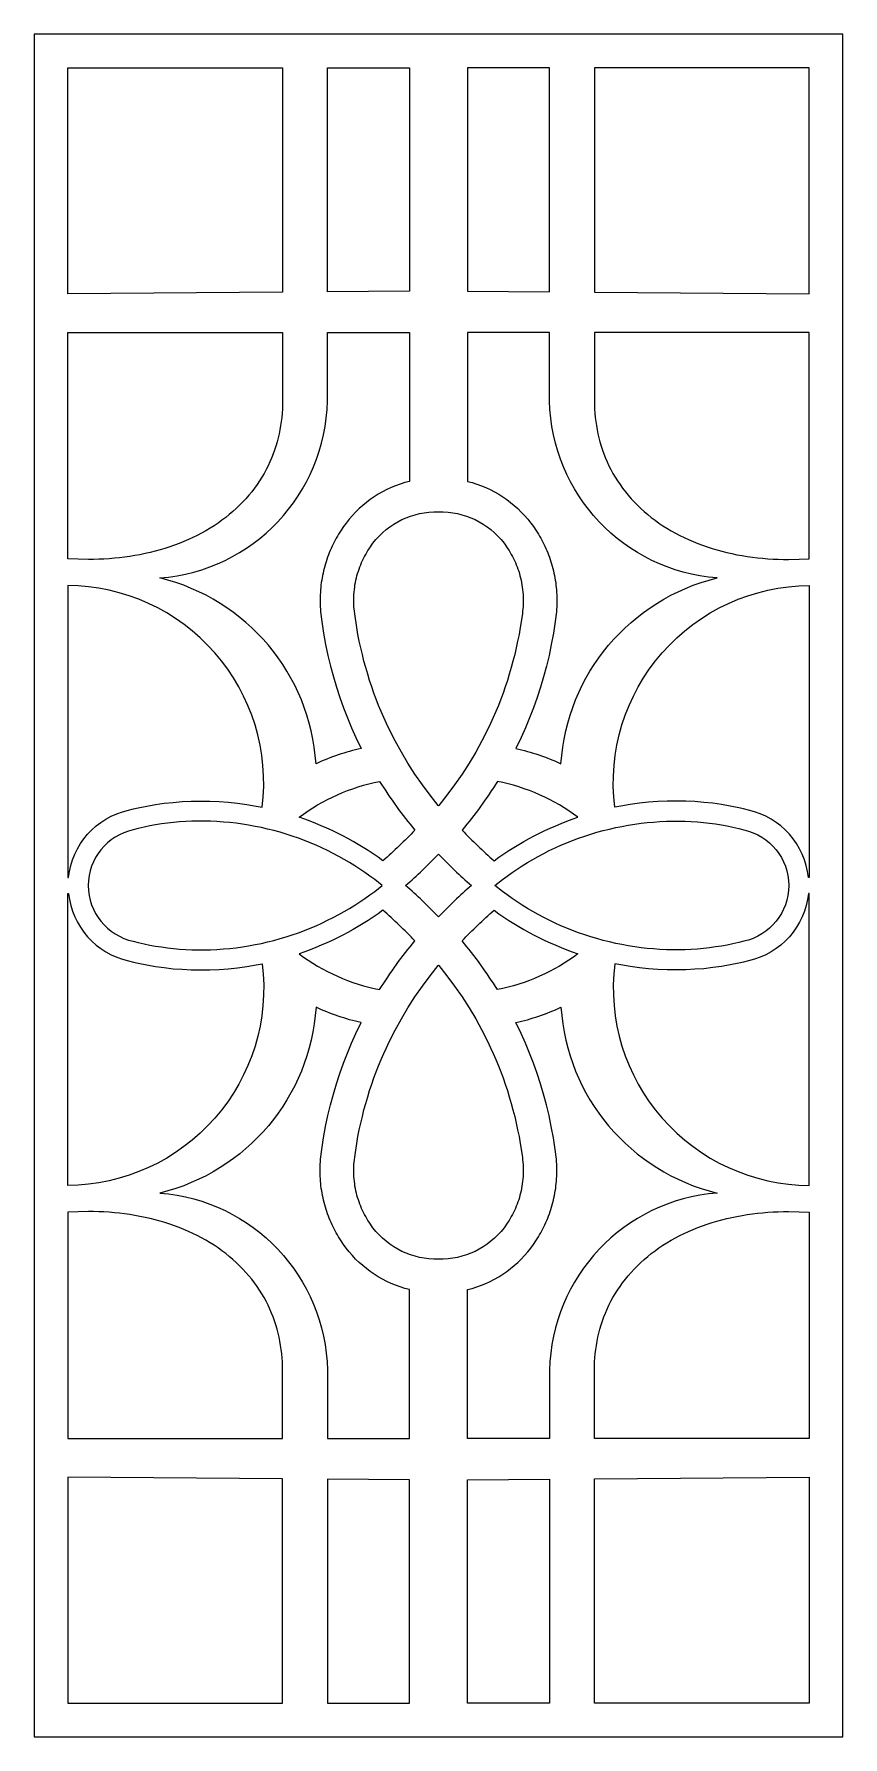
# Model space of a CAD drawing. Extents: x 113 to 1120, y 73 to 2192.
import ezdxf

# ---------------------------------------------------------------- set-up
doc = ezdxf.new("R2010")
doc.units = 0
doc.layers.add('LAYER_01', color=7, linetype='CONTINUOUS')

msp = doc.modelspace()

# ---------------------------------------------------------------- linework, layer by layer
at = {"layer": 'LAYER_01'}
for points in [[(113.1, 73), (1119.5, 73), (1119.5, 2192.2), (113.1, 2192.2)], [(422.2, 2150.3), (422.2, 1871), (154.9, 1868.8), (154.9, 2150.3)], [(478.1, 1871.4), (478.1, 2150.3), (580.2, 2150.3), (580.2, 1872.3)], [(754.5, 1871.4), (754.5, 2150.3), (652.4, 2150.3), (652.4, 1872.3)], [(810.4, 2150.3), (810.4, 1871), (1077.7, 1868.8), (1077.7, 2150.3)], [(422.2, 1735.8), (422.2, 1730.6), (422, 1725.5), (421.7, 1720.4), (421.3, 1715.2), (420.7, 1710.1), (419.9, 1705), (419, 1699.8), (418, 1694.7), (416.8, 1689.6), (415.5, 1684.6), (414, 1679.5), (412.4, 1674.5), (410.6, 1669.6), (408.6, 1664.6), (406.5, 1659.7), (404.2, 1654.9), (401.8, 1650.1), (399.2, 1645.3), (396.4, 1640.6), (393.5, 1636), (390.5, 1631.5), (387.2, 1627), (383.9, 1622.6), (380.3, 1618.3), (376.6, 1614), (372.8, 1609.9), (368.8, 1605.8), (364.7, 1601.9), (360.4, 1598), (356, 1594.3), (351.5, 1590.6), (346.8, 1587.1), (342, 1583.7), (337.1, 1580.3), (332, 1577.1), (326.9, 1574.1), (321.6, 1571.1), (316.2, 1568.3), (310.7, 1565.6), (305.1, 1563), (299.4, 1560.5), (293.7, 1558.2), (287.8, 1556), (281.9, 1553.9), (275.9, 1552), (269.8, 1550.2), (263.6, 1548.5), (257.5, 1547), (251.2, 1545.6), (244.9, 1544.3), (238.6, 1543.1), (232.2, 1542.1), (225.8, 1541.2), (219.4, 1540.4), (213, 1539.8), (206.5, 1539.3), (200.1, 1538.9), (193.6, 1538.6), (187.1, 1538.4), (180.7, 1538.4), (167.8, 1538.6), (154.9, 1539.3), (154.9, 1820.8), (422.2, 1820.8)], [(810.4, 1735.8), (810.4, 1730.6), (810.6, 1725.5), (810.9, 1720.4), (811.4, 1715.2), (812, 1710.1), (812.7, 1705), (813.6, 1699.8), (814.6, 1694.7), (815.8, 1689.6), (817.1, 1684.6), (818.6, 1679.5), (820.3, 1674.5), (822.1, 1669.6), (824, 1664.6), (826.1, 1659.7), (828.4, 1654.9), (830.8, 1650.1), (833.4, 1645.3), (836.2, 1640.6), (839.1, 1636), (842.2, 1631.5), (845.4, 1627), (848.8, 1622.6), (852.3, 1618.3), (856, 1614), (859.8, 1609.9), (863.8, 1605.8), (867.9, 1601.9), (872.2, 1598), (876.6, 1594.3), (881.1, 1590.6), (885.8, 1587.1), (890.6, 1583.7), (895.5, 1580.3), (900.6, 1577.1), (905.8, 1574.1), (911, 1571.1), (916.4, 1568.3), (921.9, 1565.6), (927.5, 1563), (933.2, 1560.5), (939, 1558.2), (944.8, 1556), (950.8, 1553.9), (956.8, 1552), (962.8, 1550.2), (969, 1548.5), (975.2, 1547), (981.4, 1545.6), (987.7, 1544.3), (994, 1543.1), (1000.4, 1542.1), (1006.8, 1541.2), (1013.2, 1540.4), (1019.6, 1539.8), (1026.1, 1539.3), (1032.6, 1538.9), (1039, 1538.6), (1045.5, 1538.4), (1052, 1538.4), (1064.9, 1538.6), (1077.7, 1539.3), (1077.7, 1820.8), (810.4, 1820.8)], [(422.2, 529.5), (422.2, 534.6), (422, 539.7), (421.7, 544.9), (421.3, 550), (420.7, 555.1), (419.9, 560.3), (419, 565.4), (418, 570.5), (416.8, 575.6), (415.5, 580.6), (414, 585.7), (412.4, 590.7), (410.6, 595.7), (408.6, 600.6), (406.5, 605.5), (404.2, 610.4), (401.8, 615.2), (399.2, 619.9), (396.4, 624.6), (393.5, 629.2), (390.5, 633.7), (387.2, 638.2), (383.9, 642.6), (380.3, 646.9), (376.6, 651.2), (372.8, 655.3), (368.8, 659.4), (364.7, 663.3), (360.4, 667.2), (356, 670.9), (351.5, 674.6), (346.8, 678.1), (342, 681.6), (337.1, 684.9), (332, 688.1), (326.9, 691.2), (321.6, 694.1), (316.2, 696.9), (310.7, 699.7), (305.1, 702.2), (299.4, 704.7), (293.7, 707), (287.8, 709.2), (281.9, 711.3), (275.9, 713.2), (269.8, 715), (263.6, 716.7), (257.5, 718.2), (251.2, 719.6), (244.9, 720.9), (238.6, 722.1), (232.2, 723.1), (225.8, 724), (219.4, 724.8), (213, 725.4), (206.5, 726), (200.1, 726.4), (193.6, 726.6), (187.1, 726.8), (180.7, 726.9), (167.8, 726.6), (154.9, 726), (154.9, 444.4), (422.2, 444.4)], [(810.4, 529.5), (810.4, 534.6), (810.6, 539.7), (810.9, 544.9), (811.4, 550), (812, 555.1), (812.7, 560.3), (813.6, 565.4), (814.6, 570.5), (815.8, 575.6), (817.1, 580.6), (818.6, 585.7), (820.3, 590.7), (822.1, 595.7), (824, 600.6), (826.1, 605.5), (828.4, 610.4), (830.8, 615.2), (833.4, 619.9), (836.2, 624.6), (839.1, 629.2), (842.2, 633.7), (845.4, 638.2), (848.8, 642.6), (852.3, 646.9), (856, 651.2), (859.8, 655.3), (863.8, 659.4), (867.9, 663.3), (872.2, 667.2), (876.6, 670.9), (881.1, 674.6), (885.8, 678.1), (890.6, 681.6), (895.5, 684.9), (900.6, 688.1), (905.8, 691.2), (911, 694.1), (916.4, 696.9), (921.9, 699.7), (927.5, 702.2), (933.2, 704.7), (939, 707), (944.8, 709.2), (950.8, 711.3), (956.8, 713.2), (962.8, 715), (969, 716.7), (975.2, 718.2), (981.4, 719.6), (987.7, 720.9), (994, 722.1), (1000.4, 723.1), (1006.8, 724), (1013.2, 724.8), (1019.6, 725.4), (1026.1, 726), (1032.6, 726.4), (1039, 726.6), (1045.5, 726.8), (1052, 726.9), (1064.9, 726.6), (1077.7, 726), (1077.7, 444.4), (810.4, 444.4)], [(422.2, 114.9), (422.2, 394.2), (154.9, 396.4), (154.9, 114.9)], [(478.1, 393.8), (478.1, 114.9), (580.2, 114.9), (580.2, 393)], [(754.5, 393.8), (754.5, 114.9), (652.4, 114.9), (652.4, 393)], [(810.4, 114.9), (810.4, 394.2), (1077.7, 396.4), (1077.7, 114.9)]]:
    msp.add_lwpolyline(points, close=True, dxfattribs=at)
for points in [[(463.9, 1284.1, 0.327865), (269.6, 1515.3, 0.386149), (478.1, 1735.9), (478.1, 1820.8), (580.2, 1820.8), (580.2, 1635.5, 0.172428), (501.4, 1583.7), (498.1, 1579.2), (495, 1574.6), (493.5, 1572.3), (492, 1569.9), (490.5, 1567.4), (489.1, 1565), (487.7, 1562.4), (486.4, 1559.9), (485.1, 1557.3), (483.9, 1554.7), (482.7, 1552.1), (481.5, 1549.4), (480.4, 1546.7), (479.4, 1544), (478.3, 1541.2), (477.4, 1538.4), (476.5, 1535.6), (475.6, 1532.8), (474.8, 1530), (474, 1527.1), (473.3, 1524.2), (472.6, 1521.3), (472, 1518.4), (471.5, 1515.4), (471, 1512.5), (470.5, 1509.5), (470.1, 1506.5), (469.8, 1503.5), (469.5, 1500.5), (469.3, 1497.5), (469.2, 1494.5), (469.1, 1491.5), (469, 1488.4), (469, 1485.4), (469.1, 1482.4), (469.2, 1479.3), (469.4, 1476.3), (469.6, 1473.3), (469.9, 1470.3), (470.7, 1464.1), (473.4, 1446.5), (475.9, 1432.7), (478.8, 1419), (482, 1405.6), (485.6, 1392.3), (489.4, 1379.3), (493.6, 1366.4), (498.1, 1353.7), (503, 1341.2), (508.1, 1328.9), (513.5, 1316.8), (520.1, 1303.2, 0.053652)], [(768.7, 1284.1, -0.327865), (963, 1515.3, -0.386149), (754.5, 1735.9), (754.5, 1820.8), (652.4, 1820.8), (652.4, 1635.5, -0.172428), (731.2, 1583.7), (734.5, 1579.2), (737.6, 1574.6), (739.2, 1572.3), (740.6, 1569.9), (742.1, 1567.4), (743.5, 1565), (744.9, 1562.4), (746.2, 1559.9), (747.5, 1557.3), (748.7, 1554.7), (749.9, 1552.1), (751.1, 1549.4), (752.2, 1546.7), (753.3, 1544), (754.3, 1541.2), (755.2, 1538.4), (756.2, 1535.6), (757, 1532.8), (757.8, 1530), (758.6, 1527.1), (759.3, 1524.2), (760, 1521.3), (760.6, 1518.4), (761.1, 1515.4), (761.6, 1512.5), (762.1, 1509.5), (762.5, 1506.5), (762.8, 1503.5), (763.1, 1500.5), (763.3, 1497.5), (763.5, 1494.5), (763.6, 1491.5), (763.6, 1488.4), (763.6, 1485.4), (763.5, 1482.4), (763.4, 1479.3), (763.2, 1476.3), (763, 1473.3), (762.7, 1470.3), (762, 1464.1), (759.3, 1446.5), (756.7, 1432.7), (753.8, 1419), (750.6, 1405.6), (747.1, 1392.3), (743.2, 1379.3), (739, 1366.4), (734.5, 1353.7), (729.6, 1341.2), (724.5, 1328.9), (719.1, 1316.8), (712.5, 1303.2, -0.053652)], [(616.3, 1597.6, -0.241906), (697.9, 1558.5), (699.5, 1556.3), (701.1, 1554), (702.6, 1551.7), (704.1, 1549.4), (705.6, 1547), (706.9, 1544.6), (708.3, 1542.1), (709.6, 1539.6), (710.8, 1537), (712, 1534.4), (713.1, 1531.8), (714.1, 1529.1), (715.1, 1526.4), (716.1, 1523.7), (716.9, 1520.9), (717.7, 1518.1), (718.4, 1515.3), (719.1, 1512.4), (719.7, 1509.6), (720.2, 1506.7), (720.6, 1503.7), (721, 1500.8), (721.3, 1497.8), (721.5, 1494.9), (721.7, 1491.9), (721.8, 1488.9), (721.8, 1485.9), (721.7, 1482.9), (721.5, 1479.9), (721.3, 1476.9), (721, 1473.9), (720.7, 1470.8), (718, 1453.6), (716.5, 1445), (714.8, 1436.6), (713, 1428.3), (711.1, 1420), (709, 1411.8), (706.8, 1403.7), (704.4, 1395.7), (702, 1387.7), (699.4, 1379.9), (696.6, 1372.1), (693.8, 1364.4), (690.8, 1356.8), (687.7, 1349.2), (684.5, 1341.8), (681.1, 1334.4), (677.6, 1327.1), (670.3, 1312.7), (662.6, 1298.6), (654.3, 1284.7), (645.6, 1271.2), (636.4, 1258), (626.8, 1245), (616.8, 1232.3), (616.3, 1231.7), (615.8, 1232.3), (605.8, 1245), (596.2, 1258), (587, 1271.2), (578.3, 1284.7), (570.1, 1298.6), (562.3, 1312.7), (555, 1327.1), (551.5, 1334.4), (548.1, 1341.8), (544.9, 1349.2), (541.8, 1356.8), (538.8, 1364.4), (536, 1372.1), (533.2, 1379.9), (530.6, 1387.7), (528.2, 1395.7), (525.8, 1403.7), (523.6, 1411.8), (521.6, 1420), (519.6, 1428.3), (517.8, 1436.6), (516.1, 1445), (514.6, 1453.6), (512, 1470.8), (511.6, 1473.9), (511.3, 1476.9), (511.1, 1479.9), (510.9, 1482.9), (510.9, 1485.9), (510.9, 1488.9), (510.9, 1491.9), (511.1, 1494.9), (511.3, 1497.8), (511.6, 1500.8), (512, 1503.7), (512.4, 1506.7), (512.9, 1509.6), (513.5, 1512.4), (514.2, 1515.3), (514.9, 1518.1), (515.7, 1520.9), (516.6, 1523.7), (517.5, 1526.4), (518.5, 1529.1), (519.5, 1531.8), (520.6, 1534.4), (521.8, 1537), (523, 1539.6), (524.3, 1542.1), (525.7, 1544.6), (527.1, 1547), (528.5, 1549.4), (530, 1551.7), (531.5, 1554), (533.1, 1556.3), (534.8, 1558.5, -0.241906)], [(230.6, 1226.4), (236.7, 1227.9), (242.7, 1229.3), (253.4, 1231.5), (264.1, 1233.3), (275.1, 1234.9), (286.1, 1236.1), (297.4, 1237), (308.7, 1237.5), (320.1, 1237.7), (331.6, 1237.5), (343.2, 1237), (354.8, 1236.2), (366.4, 1234.9), (378, 1233.3), (389.6, 1231.4), (397, 1229.9, 0.448667), (154.9, 1506), (154.9, 1142.4), (156, 1142.4, -0.322775)], [(1002, 1226.4), (996, 1227.9), (989.9, 1229.3), (979.2, 1231.5), (968.5, 1233.3), (957.5, 1234.9), (946.5, 1236.1), (935.2, 1237), (923.9, 1237.5), (912.5, 1237.7), (901, 1237.5), (889.4, 1237), (877.8, 1236.2), (866.2, 1234.9), (854.6, 1233.3), (843, 1231.4), (835.6, 1229.9, -0.448667), (1077.7, 1506), (1077.7, 1142.4), (1076.6, 1142.4, 0.322775)], [(586.9, 1201.5, -0.022875), (547.2, 1163.4, 0.07745), (442.9, 1217.5, -0.112005), (543.1, 1262.2, 0.034507)], [(645.7, 1201.5, 0.022875), (685.4, 1163.4, -0.07745), (789.7, 1217.5, 0.112005), (689.6, 1262.2, -0.034507)], [(236.5, 1202, 0.805896), (236.5, 1063.2), (242.8, 1061.6), (249.9, 1060), (257, 1058.5), (264.3, 1057.2), (271.6, 1056.1), (279.1, 1055.1), (286.6, 1054.2), (294.2, 1053.5), (301.8, 1053), (309.5, 1052.7), (317.2, 1052.5), (325, 1052.5), (332.8, 1052.7), (340.7, 1053.1), (348.6, 1053.6), (356.5, 1054.3), (364.4, 1055.2), (372.3, 1056.3), (380.1, 1057.6), (388, 1059), (395.9, 1060.6), (403.7, 1062.4), (411.4, 1064.3), (419.2, 1066.5), (426.8, 1068.8), (434.4, 1071.2), (442, 1073.8), (449.4, 1076.6), (456.8, 1079.6), (464.1, 1082.6), (471.3, 1085.9), (478.4, 1089.3), (485.4, 1092.8), (492.3, 1096.4), (499, 1100.2), (505.7, 1104.1), (512.2, 1108.2), (518.5, 1112.3), (524.8, 1116.5), (530.9, 1120.9), (536.9, 1125.3), (546.1, 1132.6), (536.9, 1139.9), (530.9, 1144.4), (524.8, 1148.7), (518.5, 1152.9), (512.2, 1157.1), (505.7, 1161.1), (499, 1165), (492.3, 1168.8), (485.4, 1172.4), (478.4, 1176), (471.3, 1179.3), (464.1, 1182.6), (456.8, 1185.7), (449.4, 1188.6), (442, 1191.4), (434.4, 1194), (426.8, 1196.5), (419.2, 1198.8), (411.4, 1200.9), (403.7, 1202.8), (395.9, 1204.6), (388, 1206.2), (380.1, 1207.7), (372.3, 1208.9), (364.4, 1210), (356.5, 1210.9), (348.6, 1211.6), (340.7, 1212.1), (332.8, 1212.5), (325, 1212.7), (317.2, 1212.7), (309.5, 1212.5), (301.8, 1212.2), (294.2, 1211.7), (286.6, 1211), (279.1, 1210.2), (271.6, 1209.2), (264.3, 1208), (257, 1206.7), (249.9, 1205.2), (242.8, 1203.6)], [(1052.1, 1132.6, -0.352795), (996.2, 1063.2), (989.8, 1061.6), (982.7, 1060), (975.6, 1058.5), (968.3, 1057.2), (961, 1056.1), (953.5, 1055.1), (946, 1054.2), (938.4, 1053.5), (930.8, 1053), (923.1, 1052.7), (915.4, 1052.5), (907.6, 1052.5), (899.8, 1052.7), (891.9, 1053.1), (884, 1053.6), (876.1, 1054.3), (868.3, 1055.2), (860.4, 1056.3), (852.5, 1057.6), (844.6, 1059), (836.8, 1060.6), (829, 1062.4), (821.2, 1064.3), (813.5, 1066.5), (805.8, 1068.8), (798.2, 1071.2), (790.6, 1073.8), (783.2, 1076.6), (775.8, 1079.6), (768.5, 1082.6), (761.3, 1085.9), (754.2, 1089.3), (747.2, 1092.8), (740.4, 1096.4), (733.6, 1100.2), (727, 1104.1), (720.4, 1108.2), (714.1, 1112.3), (707.8, 1116.5), (701.7, 1120.9), (695.8, 1125.3), (686.5, 1132.6), (695.8, 1139.9), (701.7, 1144.4), (707.8, 1148.7), (714.1, 1152.9), (720.4, 1157.1), (727, 1161.1), (733.6, 1165), (740.4, 1168.8), (747.2, 1172.4), (754.2, 1176), (761.3, 1179.3), (768.5, 1182.6), (775.8, 1185.7), (783.2, 1188.6), (790.6, 1191.4), (798.2, 1194), (805.8, 1196.5), (813.5, 1198.8), (821.2, 1200.9), (829, 1202.8), (836.8, 1204.6), (844.6, 1206.2), (852.5, 1207.7), (860.4, 1208.9), (868.3, 1210), (876.1, 1210.9), (884, 1211.6), (891.9, 1212.1), (899.8, 1212.5), (907.6, 1212.7), (915.4, 1212.7), (923.1, 1212.5), (930.8, 1212.2), (938.4, 1211.7), (946, 1211), (953.5, 1210.2), (961, 1209.2), (968.3, 1208), (975.6, 1206.7), (982.7, 1205.2), (989.8, 1203.6), (996.2, 1202, -0.352795)], [(616.3, 1093.6, 0.022779), (575.4, 1132.6, 0.022779), (616.3, 1171.7, 0.022779), (657.2, 1132.6, 0.022779)], [(230.6, 1038.9), (236.7, 1037.4), (242.7, 1036), (253.4, 1033.8), (264.1, 1031.9), (275.1, 1030.4), (286.1, 1029.1), (297.4, 1028.3), (308.7, 1027.7), (320.1, 1027.5), (331.6, 1027.7), (343.2, 1028.2), (354.8, 1029.1), (366.4, 1030.3), (378, 1031.9), (389.6, 1033.9), (397, 1035.3, -0.448667), (154.9, 759.3), (154.9, 1122.8), (156, 1122.8, 0.322775)], [(1002, 1038.9), (996, 1037.4), (989.9, 1036), (979.2, 1033.8), (968.5, 1031.9), (957.5, 1030.4), (946.5, 1029.1), (935.2, 1028.3), (923.9, 1027.7), (912.5, 1027.5), (901, 1027.7), (889.4, 1028.2), (877.8, 1029.1), (866.2, 1030.3), (854.6, 1031.9), (843, 1033.9), (835.6, 1035.3, 0.448667), (1077.7, 759.3), (1077.7, 1122.8), (1076.6, 1122.8, -0.322775)], [(586.9, 1063.7, 0.022875), (547.2, 1101.8, -0.07745), (442.9, 1047.7, 0.112005), (543.1, 1003, -0.034507)], [(645.7, 1063.7, -0.022875), (685.4, 1101.8, 0.07745), (789.7, 1047.7, -0.112005), (689.6, 1003, 0.034507)], [(616.3, 667.6, -0.241906), (534.8, 706.8), (533.1, 709), (531.5, 711.2), (530, 713.5), (528.5, 715.8), (527.1, 718.2), (525.7, 720.6), (524.3, 723.1), (523, 725.6), (521.8, 728.2), (520.6, 730.8), (519.5, 733.4), (518.5, 736.1), (517.5, 738.8), (516.6, 741.5), (515.7, 744.3), (514.9, 747.1), (514.2, 749.9), (513.5, 752.8), (512.9, 755.7), (512.4, 758.6), (512, 761.5), (511.6, 764.4), (511.3, 767.4), (511.1, 770.4), (510.9, 773.3), (510.9, 776.3), (510.9, 779.3), (510.9, 782.3), (511.1, 785.4), (511.3, 788.4), (511.6, 791.4), (512, 794.4), (514.6, 811.7), (516.1, 820.2), (517.8, 828.6), (519.6, 837), (521.6, 845.2), (523.6, 853.4), (525.8, 861.5), (528.2, 869.5), (530.6, 877.5), (533.2, 885.3), (536, 893.1), (538.8, 900.8), (541.8, 908.4), (544.9, 916), (548.1, 923.4), (551.5, 930.8), (555, 938.1), (562.3, 952.6), (570.1, 966.7), (578.3, 980.5), (587, 994), (596.2, 1007.3), (605.8, 1020.2), (615.8, 1032.9), (616.3, 1033.5), (616.8, 1032.9), (626.8, 1020.2), (636.4, 1007.3), (645.6, 994), (654.3, 980.5), (662.6, 966.7), (670.3, 952.6), (677.6, 938.1), (681.1, 930.8), (684.5, 923.4), (687.7, 916), (690.8, 908.4), (693.8, 900.8), (696.6, 893.1), (699.4, 885.3), (702, 877.5), (704.4, 869.5), (706.8, 861.5), (709, 853.4), (711.1, 845.2), (713, 837), (714.8, 828.6), (716.5, 820.2), (718, 811.7), (720.7, 794.4), (721, 791.4), (721.3, 788.4), (721.5, 785.4), (721.7, 782.3), (721.8, 779.3), (721.8, 776.3), (721.7, 773.3), (721.5, 770.4), (721.3, 767.4), (721, 764.4), (720.6, 761.5), (720.2, 758.6), (719.7, 755.7), (719.1, 752.8), (718.4, 749.9), (717.7, 747.1), (716.9, 744.3), (716.1, 741.5), (715.1, 738.8), (714.1, 736.1), (713.1, 733.4), (712, 730.8), (710.8, 728.2), (709.6, 725.6), (708.3, 723.1), (706.9, 720.6), (705.6, 718.2), (704.1, 715.8), (702.6, 713.5), (701.1, 711.2), (699.5, 709), (697.9, 706.8, -0.241906)], [(463.9, 981.1, -0.327865), (269.6, 749.9, -0.386149), (478.1, 529.3), (478.1, 444.4), (580.2, 444.4), (580.2, 629.7, -0.172428), (501.4, 681.5), (498.1, 686), (495, 690.6), (493.5, 693), (492, 695.4), (490.5, 697.8), (489.1, 700.3), (487.7, 702.8), (486.4, 705.3), (485.1, 707.9), (483.9, 710.5), (482.7, 713.2), (481.5, 715.8), (480.4, 718.5), (479.4, 721.2), (478.3, 724), (477.4, 726.8), (476.5, 729.6), (475.6, 732.4), (474.8, 735.2), (474, 738.1), (473.3, 741), (472.6, 743.9), (472, 746.9), (471.5, 749.8), (471, 752.8), (470.5, 755.7), (470.1, 758.7), (469.8, 761.7), (469.5, 764.7), (469.3, 767.7), (469.2, 770.7), (469.1, 773.8), (469, 776.8), (469, 779.8), (469.1, 782.9), (469.2, 785.9), (469.4, 788.9), (469.6, 791.9), (469.9, 795), (470.7, 801.2), (473.4, 818.7), (475.9, 832.5), (478.8, 846.2), (482, 859.6), (485.6, 872.9), (489.4, 885.9), (493.6, 898.8), (498.1, 911.5), (503, 924), (508.1, 936.3), (513.5, 948.5), (520.1, 962, -0.053652)], [(768.7, 981.1, 0.327865), (963, 749.9, 0.386149), (754.5, 529.3), (754.5, 444.4), (652.4, 444.4), (652.4, 629.7, 0.172428), (731.2, 681.5), (734.5, 686), (737.6, 690.6), (739.2, 693), (740.6, 695.4), (742.1, 697.8), (743.5, 700.3), (744.9, 702.8), (746.2, 705.3), (747.5, 707.9), (748.7, 710.5), (749.9, 713.2), (751.1, 715.8), (752.2, 718.5), (753.3, 721.2), (754.3, 724), (755.2, 726.8), (756.2, 729.6), (757, 732.4), (757.8, 735.2), (758.6, 738.1), (759.3, 741), (760, 743.9), (760.6, 746.9), (761.1, 749.8), (761.6, 752.8), (762.1, 755.7), (762.5, 758.7), (762.8, 761.7), (763.1, 764.7), (763.3, 767.7), (763.5, 770.7), (763.6, 773.8), (763.6, 776.8), (763.6, 779.8), (763.5, 782.9), (763.4, 785.9), (763.2, 788.9), (763, 791.9), (762.7, 795), (762, 801.2), (759.3, 818.7), (756.7, 832.5), (753.8, 846.2), (750.6, 859.6), (747.1, 872.9), (743.2, 885.9), (739, 898.8), (734.5, 911.5), (729.6, 924), (724.5, 936.3), (719.1, 948.5), (712.5, 962, 0.053652)]]:
    msp.add_lwpolyline(points, format="xyb", close=True, dxfattribs=at)

doc.saveas('drawing.dxf')
